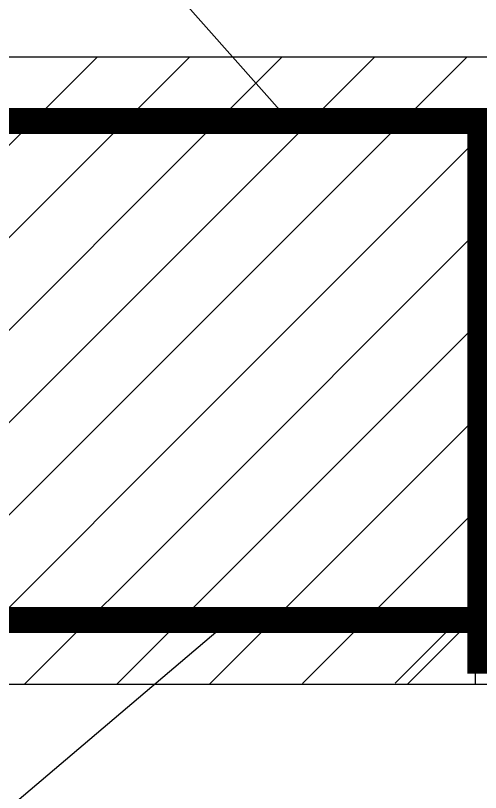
# Model space of a CAD drawing. Extents: x 2072855 to 2883818, y 17306032 to 17674225.
# Drawn here: x 2219225 to 2220728, y 17562251 to 17564763 of the extents above; entities that cross this region are included whole.
import ezdxf

# ---------------------------------------------------------------- set-up
doc = ezdxf.new("R2010")
doc.units = 0
doc.header["$LTSCALE"] = 1000
doc.header["$MEASUREMENT"] = 0

# ---------------------------------------------------------------- blocks, each defined once
blk = doc.blocks.new('Z333')
h = blk.add_hatch()
h.set_pattern_fill('ANSI31', color=256, scale=1000, style=0)
h.set_pattern_definition([(45, (-42632.29, 709125.17), (-88.38835, 88.38835), [])])
h.paths.add_polyline_path([(-238520.2, 652559.1), (-237800.7, 652561.6), (-237800.7, 653635.7), (-238520.2, 653635.7)])
for p, q in [((-240374.7, 655323.3), (-238884.1, 653645)), ((-240443.5, 652558.5), (-239243.5, 653758.5)), ((-240266.7, 652558.5), (-239066.7, 653758.5)), ((-239066.3, 653228.6), (-238536.4, 653758.5)), ((-239066.3, 653405.4), (-238713.2, 653758.5)), ((-239066.3, 653582.2), (-238890, 653758.5)), ((-238520.2, 652558.5), (-238520.2, 653635.7)), ((-239066.3, 653051.9), (-238520.2, 653597.9)), ((-240090, 652558.5), (-239066.3, 653582.2)), ((-239066.3, 652875.1), (-238520.2, 653421.1)), ((-239913.2, 652558.5), (-239066.3, 653405.4)), ((-239206.1, 652558.5), (-238520.2, 653244.4)), ((-239736.4, 652558.5), (-239066.3, 653228.6)), ((-239028.5, 652559.3), (-238520.2, 653067.6)), ((-239559.6, 652558.5), (-239066.3, 653051.9)), ((-238851.2, 652559.9), (-238520.2, 652890.8)), ((-239382.9, 652558.5), (-239066.3, 652875.1)), ((-238673.8, 652560.5), (-238520.2, 652714)), ((-238650.5, 652558.7), (-238510.9, 652698.3)), ((-238991.6, 652678.9), (-240061.9, 651770.6))]:
    blk.add_line(p, q)
at = {"color": 2}
for p, q in [((-241726.8, 653758.5), (-236603.4, 653758.5)), ((-241726.8, 652558.5), (-236603.4, 652558.5))]:
    blk.add_line(p, q, dxfattribs=at)
at = {"const_width": 50}
for points in [[(-239736.7, 653545.4), (-239906, 653545.4), (-239906, 653635.7), (-238510.9, 653635.7), (-238510.9, 652603.9), (-237964.8, 652609.1), (-237964.8, 653635.7), (-236826.9, 653635.7), (-236826.9, 653570.7), (-236996.3, 653570.7)], [(-239736.7, 652770.5), (-239906, 652770.5), (-239906, 652681.3), (-238190.2, 652681.3), (-238190.2, 652681.3), (-237644.2, 652681.3), (-237644.2, 652681.3), (-236777.1, 652681.3), (-236777.1, 652746.3), (-236946.4, 652746.3)]]:
    blk.add_lwpolyline(points, dxfattribs=at)

msp = doc.modelspace()

# ---------------------------------------------------------------- block references
at = {"xscale": 1.689999997615814, "yscale": 1.690000001341105, "zscale": 1.69}
msp.add_blockref('Z333', (2623811.2, 16459777.4), dxfattribs=at)

doc.saveas('drawing.dxf')
